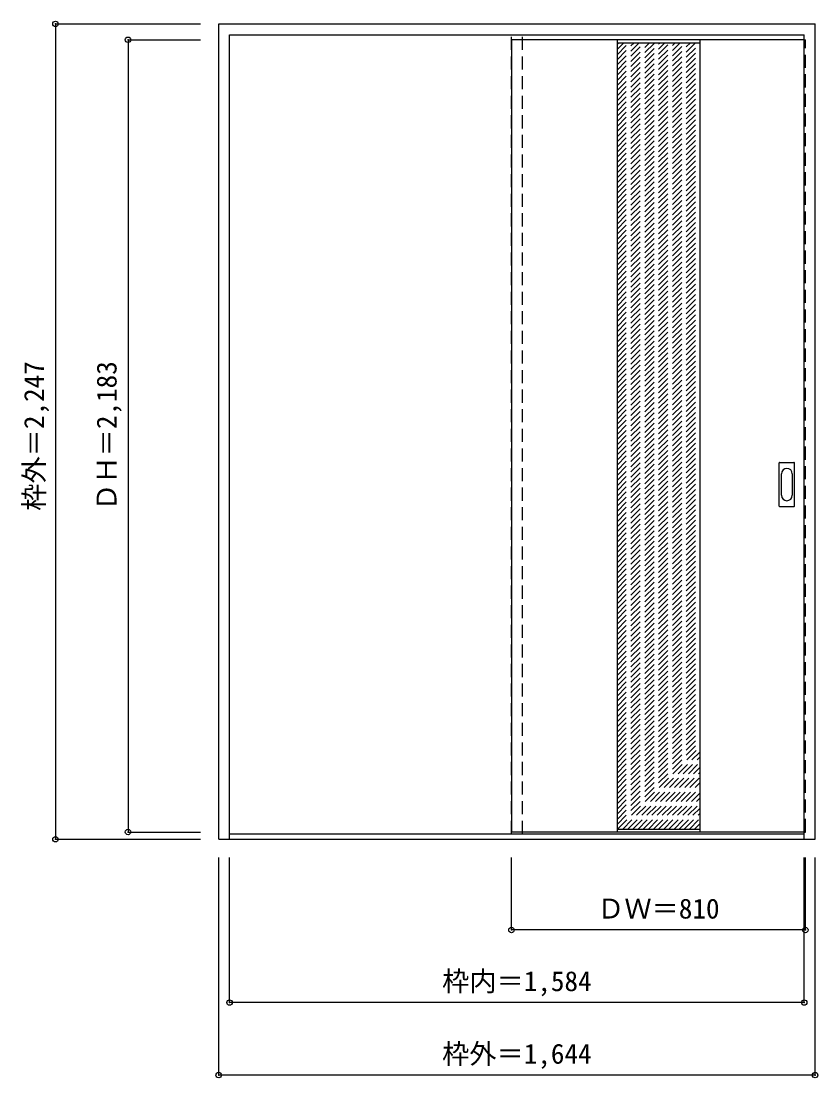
# Model space of a CAD drawing. Units: millimetres, scale not verified. Extents: x -1662 to 534, y -1651 to 1261.
import ezdxf
from ezdxf.enums import TextEntityAlignment as Align

# ---------------------------------------------------------------- set-up
doc = ezdxf.new("R2010")
doc.units = ezdxf.units.MM
doc.header["$LTSCALE"] = 30
doc.header["$PDMODE"] = 32
doc.header["$PDSIZE"] = 15
doc.linetypes.add('DASHED1', pattern=[1.8, 1.2, -0.6])
doc.layers.add('0-0', color=4, linetype='DASHED1')
doc.layers.add('0-1_寸法', color=7, linetype='Continuous')
doc.styles.add('ＭＳ ゴシック', font='')
doc.styles.get('ＭＳ ゴシック').set_extended_font_data('MS Gothic')

msp = doc.modelspace()

# ---------------------------------------------------------------- linework, layer by layer
at = {"layer": '0-0', "color": 3, "linetype": 'Continuous'}
for p, q in [((-1117.27, -993.08), (-1117.27, 1253.92)), ((-1117.27, 1253.92), (526.73, 1253.92)), ((526.73, -993.08), (526.73, 1253.92)), ((-1087.27, -993.08), (-1087.27, 1223.92)), ((-1087.27, 1223.92), (496.73, 1223.92)), ((496.73, -993.08), (496.73, 1223.92)), ((-19.27, 1209.92), (-19.27, -973.08)), ((208.73, 1209.92), (208.73, -973.08)), ((427.73, -75.08), (427.73, 43.92)), ((429.23, 45.42), (468.23, 45.42)), ((469.73, -75.08), (469.73, 43.92)), ((468.23, -76.58), (429.23, -76.58)), ((-1087.27, -978.08), (496.73, -978.08)), ((496.73, -973.08), (-310.27, -973.08)), ((-1117.27, -993.08), (526.73, -993.08))]:
    msp.add_line(p, q, dxfattribs=at)
at = {"layer": '0-0'}
for p, q in [((-310.27, -978.08), (-310.27, 1223.92)), ((-280.27, -978.08), (-280.27, 1223.92)), ((-310.27, 1209.92), (-310.27, 1205.92)), ((-19.27, 985.14), (197.5, 1201.92)), ((-19.27, 999.29), (183.36, 1201.92)), ((-19.27, 1013.43), (169.22, 1201.92)), ((-19.27, 1027.57), (155.08, 1201.92)), ((-19.27, 1041.71), (140.94, 1201.92)), ((-19.27, 1055.85), (126.79, 1201.92)), ((-19.27, 1070), (112.65, 1201.92)), ((-19.27, 1084.14), (98.51, 1201.92)), ((-19.27, 1098.28), (84.37, 1201.92)), ((-19.27, 1112.42), (70.22, 1201.92)), ((-19.27, 1126.56), (56.08, 1201.92)), ((-19.27, 1140.71), (41.94, 1201.92)), ((-19.27, 1154.85), (27.8, 1201.92)), ((-19.27, 1168.99), (13.66, 1201.92)), ((-19.27, 1183.13), (-0.49, 1201.92)), ((-19.27, 1197.28), (-14.63, 1201.92)), ((-19.27, 971), (208.73, 1199)), ((496.73, 1209.92), (499.73, 1209.92)), ((499.73, -973.08), (499.73, 1209.92)), ((-19.27, 956.86), (208.73, 1184.86)), ((-19.27, 942.72), (208.73, 1170.72)), ((-19.27, 928.57), (208.73, 1156.57)), ((-19.27, 914.43), (208.73, 1142.43)), ((-19.27, 900.29), (208.73, 1128.29)), ((-19.27, 886.15), (208.73, 1114.15)), ((-19.27, 872.01), (208.73, 1100.01)), ((-19.27, 857.86), (208.73, 1085.86)), ((-19.27, 843.72), (208.73, 1071.72)), ((-19.27, 829.58), (208.73, 1057.58)), ((-19.27, 815.44), (208.73, 1043.44)), ((-19.27, 801.3), (208.73, 1029.3)), ((-19.27, 787.15), (208.73, 1015.15)), ((-19.27, 773.01), (208.73, 1001.01)), ((-19.27, 758.87), (208.73, 986.87)), ((-19.27, 744.73), (208.73, 972.73)), ((-19.27, 730.58), (208.73, 958.58)), ((-19.27, 716.44), (208.73, 944.44)), ((-19.27, 702.3), (208.73, 930.3)), ((-19.27, 688.16), (208.73, 916.16)), ((-19.27, 674.02), (208.73, 902.02)), ((-19.27, 659.87), (208.73, 887.87)), ((-19.27, 645.73), (208.73, 873.73)), ((-19.27, 631.59), (208.73, 859.59)), ((-19.27, 617.45), (208.73, 845.45)), ((-19.27, 603.31), (208.73, 831.31)), ((-19.27, 589.16), (208.73, 817.16)), ((-19.27, 575.02), (208.73, 803.02)), ((-19.27, 560.88), (208.73, 788.88)), ((-19.27, 546.74), (208.73, 774.74)), ((-19.27, 532.59), (208.73, 760.59)), ((-19.27, 518.45), (208.73, 746.45)), ((-19.27, 504.31), (208.73, 732.31)), ((-19.27, 490.17), (208.73, 718.17)), ((-19.27, 476.03), (208.73, 704.03)), ((-19.27, 461.88), (208.73, 689.88)), ((-19.27, 447.74), (208.73, 675.74)), ((-19.27, 433.6), (208.73, 661.6)), ((-19.27, 419.46), (208.73, 647.46)), ((-19.27, 405.32), (208.73, 633.32)), ((-19.27, 391.17), (208.73, 619.17)), ((-19.27, 377.03), (208.73, 605.03)), ((-19.27, 362.89), (208.73, 590.89)), ((-19.27, 348.75), (208.73, 576.75)), ((-19.27, 334.6), (208.73, 562.6)), ((-19.27, 320.46), (208.73, 548.46)), ((-19.27, 306.32), (208.73, 534.32)), ((-19.27, 292.18), (208.73, 520.18)), ((-19.27, 278.04), (208.73, 506.04)), ((-19.27, 263.89), (208.73, 491.89)), ((-19.27, 249.75), (208.73, 477.75)), ((-19.27, 235.61), (208.73, 463.61)), ((-19.27, 221.47), (208.73, 449.47)), ((-19.27, 207.33), (208.73, 435.33)), ((-19.27, 193.18), (208.73, 421.18)), ((-19.27, 179.04), (208.73, 407.04)), ((-19.27, 164.9), (208.73, 392.9)), ((-19.27, 150.76), (208.73, 378.76)), ((-19.27, 136.61), (208.73, 364.61)), ((-19.27, 122.47), (208.73, 350.47)), ((-19.27, 108.33), (208.73, 336.33)), ((-19.27, 94.19), (208.73, 322.19)), ((-19.27, 80.05), (208.73, 308.05)), ((-19.27, 65.9), (208.73, 293.9)), ((-19.27, 51.76), (208.73, 279.76)), ((-19.27, 37.62), (208.73, 265.62)), ((-19.27, 23.48), (208.73, 251.48)), ((-19.27, 9.34), (208.73, 237.34)), ((-19.27, -4.81), (208.73, 223.19)), ((-19.27, -18.95), (208.73, 209.05)), ((-19.27, -33.09), (208.73, 194.91)), ((-19.27, -47.23), (208.73, 180.77)), ((-19.27, -61.37), (208.73, 166.63)), ((-19.27, -75.52), (208.73, 152.48)), ((-19.27, -89.66), (208.73, 138.34)), ((-19.27, -103.8), (208.73, 124.2)), ((-19.27, -117.94), (208.73, 110.06)), ((-19.27, -132.09), (208.73, 95.91)), ((-19.27, -146.23), (208.73, 81.77)), ((-19.27, -160.37), (208.73, 67.63)), ((-19.27, -174.51), (208.73, 53.49)), ((-19.27, -188.65), (208.73, 39.35)), ((-19.27, -202.8), (208.73, 25.2)), ((-19.27, -216.94), (208.73, 11.06)), ((-19.27, -231.08), (208.73, -3.08)), ((-19.27, -245.22), (208.73, -17.22)), ((-19.27, -259.36), (208.73, -31.36)), ((-19.27, -273.51), (208.73, -45.51)), ((-19.27, -287.65), (208.73, -59.65)), ((-19.27, -301.79), (208.73, -73.79)), ((-19.27, -315.93), (208.73, -87.93)), ((-19.27, -330.08), (208.73, -102.08)), ((-19.27, -344.22), (208.73, -116.22)), ((-19.27, -358.36), (208.73, -130.36)), ((-19.27, -372.5), (208.73, -144.5)), ((-19.27, -386.64), (208.73, -158.64)), ((-19.27, -400.79), (208.73, -172.79)), ((-19.27, -414.93), (208.73, -186.93)), ((-19.27, -429.07), (208.73, -201.07)), ((-19.27, -443.21), (208.73, -215.21)), ((-19.27, -457.35), (208.73, -229.35)), ((-19.27, -471.5), (208.73, -243.5)), ((-19.27, -485.64), (208.73, -257.64)), ((-19.27, -499.78), (208.73, -271.78)), ((-19.27, -513.92), (208.73, -285.92)), ((-19.27, -528.07), (208.73, -300.07)), ((-19.27, -542.21), (208.73, -314.21)), ((-19.27, -556.35), (208.73, -328.35)), ((-19.27, -570.49), (208.73, -342.49)), ((-19.27, -584.63), (208.73, -356.63)), ((-19.27, -598.78), (208.73, -370.78)), ((-19.27, -612.92), (208.73, -384.92)), ((-19.27, -627.06), (208.73, -399.06)), ((-19.27, -641.2), (208.73, -413.2)), ((-19.27, -655.34), (208.73, -427.34)), ((-19.27, -669.49), (208.73, -441.49)), ((-19.27, -683.63), (208.73, -455.63)), ((-19.27, -697.77), (208.73, -469.77)), ((-19.27, -711.91), (208.73, -483.91)), ((-19.27, -726.06), (208.73, -498.06)), ((-19.27, -740.2), (208.73, -512.2)), ((-19.27, -754.34), (208.73, -526.34)), ((-19.27, -768.48), (208.73, -540.48)), ((-19.27, -782.62), (208.73, -554.62)), ((-19.27, -796.77), (208.73, -568.77)), ((-19.27, -810.91), (208.73, -582.91)), ((-19.27, -825.05), (208.73, -597.05)), ((-19.27, -839.19), (208.73, -611.19)), ((-19.27, -853.33), (208.73, -625.33)), ((-19.27, -867.48), (208.73, -639.48)), ((-19.27, -881.62), (208.73, -653.62)), ((-19.27, -895.76), (208.73, -667.76)), ((-19.27, -909.9), (208.73, -681.9)), ((-19.27, -924.05), (208.73, -696.05)), ((-19.27, -938.19), (208.73, -710.19)), ((-19.27, -952.33), (208.73, -724.33)), ((-17.88, -965.08), (208.73, -738.47)), ((-3.74, -965.08), (208.73, -752.61)), ((10.4, -965.08), (208.73, -766.76)), ((24.55, -965.08), (208.73, -780.9)), ((38.69, -965.08), (208.73, -795.04)), ((52.83, -965.08), (208.73, -809.18)), ((66.97, -965.08), (208.73, -823.32)), ((81.11, -965.08), (208.73, -837.47)), ((95.26, -965.08), (208.73, -851.61)), ((109.4, -965.08), (208.73, -865.75)), ((123.54, -965.08), (208.73, -879.89)), ((137.68, -965.08), (208.73, -894.04)), ((151.82, -965.08), (208.73, -908.18)), ((165.97, -965.08), (208.73, -922.32)), ((180.11, -965.08), (208.73, -936.46)), ((194.25, -965.08), (208.73, -950.6)), ((208.39, -965.08), (208.73, -964.75)), ((496.73, -973.08), (499.73, -973.08))]:
    msp.add_line(p, q, dxfattribs=at)
at = {"layer": '0-0', "color": 7, "linetype": 'Continuous'}
for p, q in [((-19.27, 1201.92), (208.73, 1201.92)), ((433.73, -45.18), (433.73, 14.02)), ((463.73, 14.02), (463.73, -45.18)), ((-19.27, -965.08), (208.73, -965.08))]:
    msp.add_line(p, q, dxfattribs=at)
at = {"layer": '0-0', "color": 3, "linetype": 'Continuous'}
msp.add_lwpolyline([(496.73, 1209.92), (-310.27, 1209.92), (-310.27, -973.08)], dxfattribs=at)
for centre, start, end in [((429.23, 43.92), 90, 180), ((468.23, 43.92), 0, 90), ((429.23, -75.08), 180, 270), ((468.23, -75.08), 270, 0)]:
    msp.add_arc(centre, 1.5, start, end, dxfattribs=at)
at = {"layer": '0-0', "color": 7, "linetype": 'Continuous'}
for centre, start, end in [((448.73, 14.02), 0, 180), ((448.73, -45.18), 180, 0)]:
    msp.add_arc(centre, 15, start, end, dxfattribs=at)
at = {"layer": '0-1_寸法', "color": 4}
for p, q in [((-1567.27, 1253.92), (-1167.27, 1253.92)), ((-1567.27, 1253.92), (-1567.27, -993.08)), ((-1367.27, 1209.92), (-1167.27, 1209.92)), ((-1367.27, 1209.92), (-1367.27, -973.08)), ((-1367.27, -973.08), (-1167.27, -973.08)), ((-1567.27, -993.08), (-1167.27, -993.08)), ((-310.27, -1243.08), (-310.27, -1043.08)), ((496.73, -1443.08), (496.73, -1043.08)), ((499.73, -1243.08), (499.73, -1043.08)), ((526.73, -1643.08), (526.73, -1043.08)), ((499.73, -1243.08), (-310.27, -1243.08))]:
    msp.add_line(p, q, dxfattribs=at)
for points in [[(526.73, -1643.08), (-1117.27, -1643.08), (-1117.27, -1043.08)], [(496.73, -1443.08), (-1087.27, -1443.08), (-1087.27, -1043.08)]]:
    msp.add_lwpolyline(points, dxfattribs=at)
at = {"layer": '0-1_寸法'}
for p in [(-1567.27, 1253.92), (-1367.27, 1209.92), (-1567.27, -993.08), (-1367.27, -973.08), (-310.27, -1243.08), (499.73, -1243.08), (-1087.27, -1443.08), (496.73, -1443.08), (-1117.27, -1643.08), (526.73, -1643.08)]:
    msp.add_point(p, dxfattribs=at)

# ---------------------------------------------------------------- texts
at = {"layer": '0-1_寸法', "style": 'ＭＳ ゴシック'}
for s, p in [('枠外＝2,247', (-1582.27, -87.83)), ('ＤＨ＝2,183', (-1382.27, -87.83))]:
    msp.add_text(s, height=54.99, rotation=90, dxfattribs=at).set_placement(p, align=Align.BOTTOM_LEFT)
for s, p in [('ＤＷ＝810', (-74.02, -1228.08)), ('枠内＝1,584', (-501.52, -1428.08)), ('枠外＝1,644', (-501.52, -1628.08))]:
    msp.add_text(s, height=54.99, dxfattribs=at).set_placement(p, align=Align.BOTTOM_LEFT)

doc.saveas('drawing.dxf')
